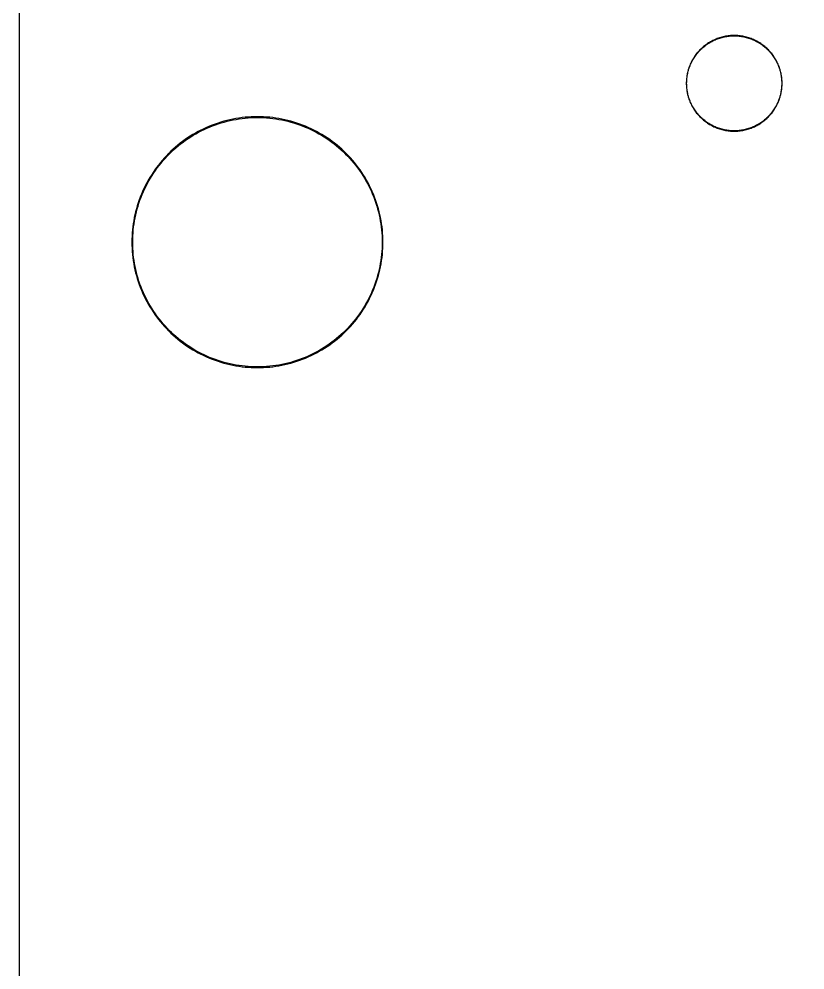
# Model space of a CAD drawing. Extents: x 6 to 66, y 0 to 129.
# Drawn here: x 5.58 to 30.71, y 65.51 to 95.92 of the extents above; entities that cross this region are included whole.
import ezdxf

# ---------------------------------------------------------------- set-up
doc = ezdxf.new("R2010")
doc.units = 0

msp = doc.modelspace()

# ---------------------------------------------------------------- linework, layer by layer
at = {"color": 5, "true_color": 0x0000ff}
msp.add_polyline3d([(66.20408, 0.3175, 0), (66.20408, 128.81762, 0), (5.58393, 128.81762, 0), (5.58393, 0.3175, 0), (66.20408, 0.3175, 0)], close=True, dxfattribs=at)
at = {"color": 34, "true_color": 0x008000}
for points in [[(5.58394, 0.3175, 0), (66.20408, 0.3175, 0), (66.20408, 128.81762, 0), (5.58394, 128.81762, 0), (5.58394, 0.3175, 0)], [(29.54014, 92.8003, 0), (29.56706, 92.82875, 0), (29.59348, 92.85771, 0), (29.61888, 92.88768, 0), (29.64377, 92.91816, 0), (29.66765, 92.94915, 0), (29.69076, 92.9809, 0), (29.71311, 93.01315, 0), (29.7347, 93.04617, 0), (29.75528, 93.07945, 0), (29.77509, 93.11348, 0), (29.79414, 93.14777, 0), (29.81217, 93.18283, 0), (29.81288, 93.18421, 0), (29.82977, 93.21927, 0), (29.82989, 93.21951, 0), (29.84615, 93.25533, 0), (29.86139, 93.29139, 0), (29.87561, 93.32797, 0), (29.88908, 93.3648, 0), (29.90152, 93.40214, 0), (29.91295, 93.43973, 0), (29.92337, 93.47758, 0), (29.93276, 93.51568, 0), (29.9414, 93.55403, 0), (29.94902, 93.59264, 0), (29.95537, 93.63125, 0), (29.95561, 93.63278, 0), (29.9612, 93.67164, 0), (29.96577, 93.71076, 0), (29.96933, 93.74987, 0), (29.97187, 93.78899, 0), (29.97339, 93.8281, 0), (29.9739, 93.86747, 0), (29.97339, 93.90684, 0), (29.97187, 93.94596, 0), (29.96933, 93.98508, 0), (29.96577, 94.02419, 0), (29.9612, 94.06331, 0), (29.95561, 94.10217, 0), (29.95537, 94.1037, 0), (29.94902, 94.14231, 0), (29.9414, 94.18092, 0), (29.93276, 94.21927, 0), (29.92337, 94.25737, 0), (29.91295, 94.29522, 0), (29.90152, 94.33281, 0), (29.88908, 94.37015, 0), (29.87561, 94.40698, 0), (29.86139, 94.44355, 0), (29.84615, 94.47962, 0), (29.82989, 94.51543, 0), (29.81288, 94.55074, 0), (29.81217, 94.55212, 0), (29.79414, 94.58717, 0), (29.77509, 94.62146, 0), (29.75528, 94.6555, 0), (29.7347, 94.68877, 0), (29.71311, 94.72179, 0), (29.69076, 94.75405, 0), (29.66765, 94.7858, 0), (29.64377, 94.81679, 0), (29.61888, 94.84727, 0), (29.59348, 94.87724, 0), (29.56706, 94.9062, 0), (29.54014, 94.93464, 0), (29.5111, 94.96368, 0), (29.48265, 94.9906, 0), (29.4537, 95.01702, 0), (29.42373, 95.04242, 0), (29.39325, 95.06731, 0), (29.36226, 95.09119, 0), (29.33051, 95.1143, 0), (29.29825, 95.13665, 0), (29.26523, 95.15824, 0), (29.23196, 95.17882, 0), (29.19792, 95.19863, 0), (29.16363, 95.21768, 0), (29.12858, 95.23571, 0), (29.1272, 95.23642, 0), (29.09189, 95.25344, 0), (29.05608, 95.26969, 0), (29.02001, 95.28493, 0), (28.98343, 95.29916, 0), (28.9466, 95.31262, 0), (28.90927, 95.32506, 0), (28.87167, 95.33649, 0), (28.83383, 95.34691, 0), (28.79573, 95.35631, 0), (28.75737, 95.36494, 0), (28.71877, 95.37256, 0), (28.68016, 95.37891, 0), (28.67863, 95.37915, 0), (28.63977, 95.38474, 0), (28.60065, 95.38931, 0), (28.56153, 95.39287, 0), (28.52242, 95.39541, 0), (28.4833, 95.39693, 0), (28.44393, 95.39744, 0), (28.40456, 95.39693, 0), (28.36544, 95.39541, 0), (28.32633, 95.39287, 0), (28.28721, 95.38931, 0), (28.2481, 95.38474, 0), (28.20923, 95.37915, 0), (28.2077, 95.37891, 0), (28.1691, 95.37256, 0), (28.13049, 95.36494, 0), (28.09213, 95.35631, 0), (28.05403, 95.34691, 0), (28.01619, 95.33649, 0), (27.9786, 95.32506, 0), (27.94126, 95.31262, 0), (27.90443, 95.29916, 0), (27.86785, 95.28493, 0), (27.83178, 95.26969, 0), (27.79597, 95.25344, 0), (27.76066, 95.23642, 0), (27.75928, 95.23571, 0), (27.72423, 95.21768, 0), (27.68994, 95.19863, 0), (27.65591, 95.17882, 0), (27.62263, 95.15824, 0), (27.58961, 95.13665, 0), (27.55735, 95.1143, 0), (27.5256, 95.09119, 0), (27.49462, 95.06731, 0), (27.46414, 95.04242, 0), (27.43416, 95.01702, 0), (27.40521, 94.9906, 0), (27.37676, 94.96368, 0), (27.34772, 94.93464, 0), (27.3208, 94.9062, 0), (27.29438, 94.87724, 0), (27.26898, 94.84727, 0), (27.24409, 94.81679, 0), (27.22022, 94.7858, 0), (27.1971, 94.75405, 0), (27.17475, 94.72179, 0), (27.15316, 94.68877, 0), (27.13259, 94.6555, 0), (27.11277, 94.62146, 0), (27.09372, 94.58717, 0), (27.07569, 94.55212, 0), (27.07499, 94.55074, 0), (27.05797, 94.51543, 0), (27.04171, 94.47962, 0), (27.02647, 94.44355, 0), (27.01225, 94.40698, 0), (26.99879, 94.37015, 0), (26.98634, 94.33281, 0), (26.97491, 94.29522, 0), (26.9645, 94.25737, 0), (26.9551, 94.21927, 0), (26.94646, 94.18092, 0), (26.93884, 94.14231, 0), (26.93249, 94.1037, 0), (26.93225, 94.10217, 0), (26.92666, 94.06331, 0), (26.92209, 94.02419, 0), (26.91853, 93.98508, 0), (26.91599, 93.94596, 0), (26.91447, 93.90684, 0), (26.91396, 93.86747, 0), (26.91447, 93.8281, 0), (26.91599, 93.78899, 0), (26.91853, 93.74987, 0), (26.92209, 93.71076, 0), (26.92666, 93.67164, 0), (26.93225, 93.63278, 0), (26.93249, 93.63125, 0), (26.93884, 93.59264, 0), (26.94646, 93.55403, 0), (26.9551, 93.51568, 0), (26.9645, 93.47758, 0), (26.97491, 93.43973, 0), (26.98634, 93.40214, 0), (26.99879, 93.3648, 0), (27.01225, 93.32797, 0), (27.02647, 93.29139, 0), (27.04171, 93.25533, 0), (27.05797, 93.21951, 0), (27.05809, 93.21927, 0), (27.07499, 93.18421, 0), (27.07569, 93.18283, 0), (27.09372, 93.14777, 0), (27.11277, 93.11348, 0), (27.13259, 93.07945, 0), (27.15316, 93.04617, 0), (27.17475, 93.01315, 0), (27.1971, 92.9809, 0), (27.22022, 92.94915, 0), (27.24409, 92.91816, 0), (27.26898, 92.88768, 0), (27.29438, 92.85771, 0), (27.3208, 92.82875, 0), (27.34772, 92.8003, 0), (27.37566, 92.77236, 0), (27.37676, 92.77127, 0), (27.40521, 92.74434, 0), (27.43416, 92.71793, 0), (27.46414, 92.69253, 0), (27.49462, 92.66763, 0), (27.5256, 92.64376, 0), (27.55735, 92.62064, 0), (27.58961, 92.59829, 0), (27.62263, 92.5767, 0), (27.65591, 92.55613, 0), (27.68994, 92.53632, 0), (27.72423, 92.51727, 0), (27.72561, 92.51656, 0), (27.75928, 92.49923, 0), (27.76066, 92.49853, 0), (27.79597, 92.48151, 0), (27.83178, 92.46525, 0), (27.86785, 92.45001, 0), (27.90443, 92.43579, 0), (27.94126, 92.42233, 0), (27.9786, 92.40988, 0), (28.01619, 92.39845, 0), (28.05403, 92.38804, 0), (28.09213, 92.37864, 0), (28.13049, 92.37, 0), (28.1691, 92.36238, 0), (28.2077, 92.35603, 0), (28.20923, 92.35579, 0), (28.2481, 92.3502, 0), (28.28721, 92.34563, 0), (28.32633, 92.34208, 0), (28.36544, 92.33954, 0), (28.40456, 92.33801, 0), (28.44393, 92.3375, 0), (28.4833, 92.33801, 0), (28.52242, 92.33954, 0), (28.56153, 92.34208, 0), (28.60065, 92.34563, 0), (28.63977, 92.3502, 0), (28.67863, 92.35579, 0), (28.68016, 92.35603, 0), (28.71877, 92.36238, 0), (28.75737, 92.37, 0), (28.79573, 92.37864, 0), (28.83383, 92.38804, 0), (28.87167, 92.39845, 0), (28.90927, 92.40988, 0), (28.9466, 92.42233, 0), (28.98343, 92.43579, 0), (29.02001, 92.45001, 0), (29.05608, 92.46525, 0), (29.09189, 92.48151, 0), (29.1272, 92.49853, 0), (29.12858, 92.49923, 0), (29.16225, 92.51656, 0), (29.16363, 92.51727, 0), (29.19792, 92.53632, 0), (29.23196, 92.55613, 0), (29.26523, 92.5767, 0), (29.29825, 92.59829, 0), (29.33051, 92.62064, 0), (29.36226, 92.64376, 0), (29.39325, 92.66763, 0), (29.42373, 92.69253, 0), (29.4537, 92.71793, 0), (29.48265, 92.74434, 0), (29.5111, 92.77127, 0), (29.5122, 92.77236, 0), (29.54014, 92.8003, 0)], [(28.52242, 92.34944, 0), (28.4833, 92.34792, 0), (28.44393, 92.34741, 0), (28.40456, 92.34792, 0), (28.36544, 92.34944, 0), (28.32633, 92.35198, 0), (28.28721, 92.35554, 0), (28.2481, 92.36011, 0), (28.20987, 92.36561, 0), (28.17216, 92.37181, 0), (28.13355, 92.37943, 0), (28.0952, 92.38806, 0), (28.0571, 92.39746, 0), (28.01925, 92.40787, 0), (27.98166, 92.4193, 0), (27.94432, 92.43175, 0), (27.90749, 92.44521, 0), (27.87091, 92.45944, 0), (27.83485, 92.47468, 0), (27.79903, 92.49093, 0), (27.76403, 92.5078, 0), (27.73005, 92.52528, 0), (27.69576, 92.54433, 0), (27.66173, 92.56414, 0), (27.62845, 92.58472, 0), (27.59543, 92.60631, 0), (27.56318, 92.62866, 0), (27.53143, 92.65177, 0), (27.50044, 92.67565, 0), (27.46996, 92.70054, 0), (27.43999, 92.72594, 0), (27.41103, 92.75236, 0), (27.38258, 92.77928, 0), (27.35574, 92.80612, 0), (27.32881, 92.83457, 0), (27.3024, 92.86353, 0), (27.277, 92.8935, 0), (27.25211, 92.92398, 0), (27.22823, 92.95497, 0), (27.20512, 92.98672, 0), (27.18276, 93.01898, 0), (27.16117, 93.052, 0), (27.1406, 93.08527, 0), (27.12079, 93.11931, 0), (27.10174, 93.1536, 0), (27.08441, 93.18727, 0), (27.06739, 93.22257, 0), (27.05113, 93.25839, 0), (27.03589, 93.29446, 0), (27.02167, 93.33103, 0), (27.00821, 93.36786, 0), (26.99576, 93.4052, 0), (26.98433, 93.44279, 0), (26.97392, 93.48064, 0), (26.96452, 93.51874, 0), (26.95588, 93.55709, 0), (26.94826, 93.5957, 0), (26.94216, 93.63278, 0), (26.93657, 93.67164, 0), (26.932, 93.71076, 0), (26.92844, 93.74987, 0), (26.9259, 93.78899, 0), (26.92438, 93.8281, 0), (26.92387, 93.86747, 0), (26.92438, 93.90684, 0), (26.9259, 93.94596, 0), (26.92844, 93.98508, 0), (26.932, 94.02419, 0), (26.93657, 94.06331, 0), (26.94215, 94.10209, 0), (26.94826, 94.13925, 0), (26.95588, 94.17785, 0), (26.96452, 94.21621, 0), (26.97392, 94.25431, 0), (26.98433, 94.29215, 0), (26.99576, 94.32975, 0), (27.00821, 94.36708, 0), (27.02167, 94.40391, 0), (27.03589, 94.44049, 0), (27.05113, 94.47656, 0), (27.06739, 94.51237, 0), (27.08441, 94.54767, 0), (27.10174, 94.58135, 0), (27.12079, 94.61564, 0), (27.1406, 94.64968, 0), (27.16117, 94.68295, 0), (27.18276, 94.71597, 0), (27.20512, 94.74823, 0), (27.22823, 94.77998, 0), (27.25211, 94.81097, 0), (27.277, 94.84145, 0), (27.3024, 94.87142, 0), (27.32881, 94.90037, 0), (27.35574, 94.92882, 0), (27.38277, 94.95585, 0), (27.41103, 94.98259, 0), (27.43999, 95.00901, 0), (27.46996, 95.03441, 0), (27.50044, 95.0593, 0), (27.53143, 95.08317, 0), (27.56318, 95.10629, 0), (27.59543, 95.12864, 0), (27.62845, 95.15023, 0), (27.66173, 95.1708, 0), (27.69576, 95.19062, 0), (27.73005, 95.20967, 0), (27.76403, 95.22714, 0), (27.79903, 95.24401, 0), (27.83485, 95.26027, 0), (27.87091, 95.27551, 0), (27.90749, 95.28973, 0), (27.94432, 95.3032, 0), (27.98166, 95.31564, 0), (28.01925, 95.32707, 0), (28.0571, 95.33749, 0), (28.0952, 95.34688, 0), (28.13355, 95.35552, 0), (28.17216, 95.36314, 0), (28.20987, 95.36934, 0), (28.2481, 95.37484, 0), (28.28721, 95.37941, 0), (28.32633, 95.38296, 0), (28.36544, 95.3855, 0), (28.40456, 95.38703, 0), (28.44393, 95.38754, 0), (28.4833, 95.38703, 0), (28.52242, 95.3855, 0), (28.56153, 95.38296, 0), (28.60065, 95.37941, 0), (28.63977, 95.37484, 0), (28.67806, 95.36933, 0), (28.7157, 95.36314, 0), (28.75431, 95.35552, 0), (28.79267, 95.34688, 0), (28.83077, 95.33749, 0), (28.86861, 95.32707, 0), (28.9062, 95.31564, 0), (28.94354, 95.3032, 0), (28.98037, 95.28973, 0), (29.01695, 95.27551, 0), (29.05302, 95.26027, 0), (29.08883, 95.24401, 0), (29.12384, 95.22715, 0), (29.15781, 95.20967, 0), (29.1921, 95.19062, 0), (29.22613, 95.1708, 0), (29.25941, 95.15023, 0), (29.29243, 95.12864, 0), (29.32469, 95.10629, 0), (29.35644, 95.08317, 0), (29.38742, 95.0593, 0), (29.4179, 95.03441, 0), (29.44788, 95.00901, 0), (29.47683, 94.98259, 0), (29.50528, 94.95567, 0), (29.53211, 94.92884, 0), (29.53212, 94.92882, 0), (29.55905, 94.90037, 0), (29.58546, 94.87142, 0), (29.61086, 94.84145, 0), (29.63576, 94.81097, 0), (29.65963, 94.77998, 0), (29.68275, 94.74823, 0), (29.7051, 94.71597, 0), (29.72669, 94.68295, 0), (29.74726, 94.64968, 0), (29.76707, 94.61564, 0), (29.78612, 94.58135, 0), (29.80345, 94.54767, 0), (29.82047, 94.51237, 0), (29.83673, 94.47656, 0), (29.85197, 94.44049, 0), (29.86619, 94.40391, 0), (29.87965, 94.36708, 0), (29.8921, 94.32975, 0), (29.90353, 94.29215, 0), (29.91394, 94.25431, 0), (29.92334, 94.21621, 0), (29.93198, 94.17785, 0), (29.9396, 94.13925, 0), (29.94579, 94.10161, 0), (29.95129, 94.06331, 0), (29.95587, 94.02419, 0), (29.95942, 93.98508, 0), (29.96196, 93.94596, 0), (29.96349, 93.90684, 0), (29.96399, 93.86747, 0), (29.96349, 93.8281, 0), (29.96196, 93.78899, 0), (29.95942, 93.74987, 0), (29.95587, 93.71076, 0), (29.95129, 93.67164, 0), (29.94579, 93.63334, 0), (29.9396, 93.5957, 0), (29.93198, 93.55709, 0), (29.92334, 93.51874, 0), (29.91394, 93.48064, 0), (29.90353, 93.44279, 0), (29.8921, 93.4052, 0), (29.87965, 93.36786, 0), (29.86619, 93.33103, 0), (29.85197, 93.29446, 0), (29.83673, 93.25839, 0), (29.82047, 93.22257, 0), (29.80345, 93.18727, 0), (29.78612, 93.1536, 0), (29.76707, 93.11931, 0), (29.74726, 93.08527, 0), (29.72669, 93.052, 0), (29.7051, 93.01898, 0), (29.68275, 92.98672, 0), (29.65963, 92.95497, 0), (29.63576, 92.92398, 0), (29.61086, 92.8935, 0), (29.58546, 92.86353, 0), (29.55905, 92.83457, 0), (29.53212, 92.80612, 0), (29.50528, 92.77928, 0), (29.47683, 92.75236, 0), (29.44788, 92.72594, 0), (29.4179, 92.70054, 0), (29.38742, 92.67565, 0), (29.35644, 92.65177, 0), (29.32469, 92.62866, 0), (29.29243, 92.60631, 0), (29.25941, 92.58472, 0), (29.22613, 92.56414, 0), (29.1921, 92.54433, 0), (29.15781, 92.52528, 0), (29.12383, 92.5078, 0), (29.08883, 92.49093, 0), (29.05302, 92.47468, 0), (29.01695, 92.45944, 0), (28.98037, 92.44521, 0), (28.94354, 92.43175, 0), (28.9062, 92.4193, 0), (28.86861, 92.40787, 0), (28.83077, 92.39746, 0), (28.79267, 92.38806, 0), (28.75431, 92.37943, 0), (28.7157, 92.37181, 0), (28.67806, 92.36562, 0), (28.63977, 92.36011, 0), (28.60065, 92.35554, 0), (28.56153, 92.35198, 0), (28.52242, 92.34944, 0)], [(13.10589, 92.79889, 0), (13.00759, 92.79534, 0), (12.9098, 92.78924, 0), (12.81175, 92.78086, 0), (12.71422, 92.77019, 0), (12.61694, 92.75698, 0), (12.61301, 92.75636, 0), (12.51624, 92.74062, 0), (12.41972, 92.72258, 0), (12.32371, 92.70226, 0), (12.2282, 92.67966, 0), (12.13321, 92.65476, 0), (12.03897, 92.62733, 0), (11.94525, 92.59761, 0), (11.85254, 92.56561, 0), (11.76033, 92.53157, 0), (11.6694, 92.495, 0), (11.57898, 92.45639, 0), (11.48982, 92.4155, 0), (11.40169, 92.37232, 0), (11.39815, 92.37051, 0), (11.31077, 92.3253, 0), (11.22492, 92.27806, 0), (11.14008, 92.22878, 0), (11.05652, 92.17722, 0), (10.97422, 92.12362, 0), (10.89319, 92.068, 0), (10.81369, 92.01059, 0), (10.73546, 91.95116, 0), (10.65901, 91.88969, 0), (10.58382, 91.8267, 0), (10.51016, 91.76142, 0), (10.43828, 91.69462, 0), (10.36792, 91.62629, 0), (10.36511, 91.62348, 0), (10.29679, 91.55312, 0), (10.22997, 91.48124, 0), (10.16471, 91.40758, 0), (10.10171, 91.3324, 0), (10.04025, 91.25594, 0), (9.98081, 91.17771, 0), (9.92341, 91.09821, 0), (9.86778, 91.01718, 0), (9.81419, 90.93489, 0), (9.76262, 90.85132, 0), (9.71335, 90.76649, 0), (9.6661, 90.68063, 0), (9.62088, 90.59326, 0), (9.61909, 90.58972, 0), (9.57591, 90.50158, 0), (9.53501, 90.41243, 0), (9.4964, 90.322, 0), (9.45983, 90.23107, 0), (9.42578, 90.13887, 0), (9.39378, 90.04616, 0), (9.36407, 89.95243, 0), (9.33663, 89.8582, 0), (9.31175, 89.7632, 0), (9.28914, 89.6677, 0), (9.26882, 89.57169, 0), (9.25079, 89.47517, 0), (9.23504, 89.37839, 0), (9.23442, 89.37447, 0), (9.2212, 89.27718, 0), (9.21054, 89.17965, 0), (9.20215, 89.08161, 0), (9.19605, 88.98382, 0), (9.19251, 88.88552, 0), (9.19124, 88.78747, 0), (9.19251, 88.68943, 0), (9.19605, 88.59113, 0), (9.20215, 88.49334, 0), (9.21054, 88.3953, 0), (9.2212, 88.29776, 0), (9.23442, 88.20048, 0), (9.23504, 88.19655, 0), (9.25079, 88.09978, 0), (9.26882, 88.00326, 0), (9.28914, 87.90725, 0), (9.31175, 87.81174, 0), (9.33663, 87.71675, 0), (9.36407, 87.62251, 0), (9.39378, 87.52879, 0), (9.42578, 87.43608, 0), (9.45983, 87.34388, 0), (9.4964, 87.25294, 0), (9.53501, 87.16252, 0), (9.57591, 87.07337, 0), (9.61909, 86.98523, 0), (9.62088, 86.98169, 0), (9.6661, 86.89431, 0), (9.71335, 86.80846, 0), (9.76262, 86.72362, 0), (9.81419, 86.64006, 0), (9.86778, 86.55776, 0), (9.92341, 86.47674, 0), (9.98081, 86.39723, 0), (10.04025, 86.319, 0), (10.10171, 86.24255, 0), (10.16471, 86.16736, 0), (10.22997, 86.0937, 0), (10.29679, 86.02182, 0), (10.36511, 85.95146, 0), (10.36792, 85.94865, 0), (10.43828, 85.88033, 0), (10.51016, 85.81353, 0), (10.58382, 85.74825, 0), (10.65901, 85.68526, 0), (10.73546, 85.62379, 0), (10.81369, 85.56435, 0), (10.89319, 85.50695, 0), (10.97422, 85.45132, 0), (11.05652, 85.39773, 0), (11.14008, 85.34617, 0), (11.22492, 85.29689, 0), (11.31077, 85.24965, 0), (11.39815, 85.20443, 0), (11.40169, 85.20263, 0), (11.48982, 85.15945, 0), (11.57898, 85.11856, 0), (11.6694, 85.07995, 0), (11.76033, 85.04337, 0), (11.85254, 85.00934, 0), (11.94525, 84.97733, 0), (12.03897, 84.94761, 0), (12.13321, 84.92018, 0), (12.2282, 84.89529, 0), (12.32371, 84.87268, 0), (12.41972, 84.85236, 0), (12.51624, 84.83433, 0), (12.61301, 84.81858, 0), (12.61694, 84.81796, 0), (12.71422, 84.80475, 0), (12.81175, 84.79409, 0), (12.9098, 84.7857, 0), (13.00759, 84.77961, 0), (13.10589, 84.77605, 0), (13.20393, 84.77478, 0), (13.30198, 84.77605, 0), (13.40027, 84.77961, 0), (13.49806, 84.7857, 0), (13.59611, 84.79409, 0), (13.69364, 84.80475, 0), (13.79093, 84.81796, 0), (13.79485, 84.81858, 0), (13.89162, 84.83433, 0), (13.98814, 84.85236, 0), (14.08416, 84.87268, 0), (14.17966, 84.89529, 0), (14.27466, 84.92018, 0), (14.36889, 84.94761, 0), (14.46262, 84.97733, 0), (14.55533, 85.00934, 0), (14.64753, 85.04337, 0), (14.73846, 85.07995, 0), (14.82888, 85.11856, 0), (14.91804, 85.15945, 0), (15.00618, 85.20263, 0), (15.00972, 85.20443, 0), (15.09709, 85.24965, 0), (15.18294, 85.29689, 0), (15.26778, 85.34617, 0), (15.35135, 85.39773, 0), (15.43364, 85.45132, 0), (15.51467, 85.50695, 0), (15.59417, 85.56435, 0), (15.6724, 85.62379, 0), (15.74886, 85.68526, 0), (15.82404, 85.74825, 0), (15.8977, 85.81353, 0), (15.96958, 85.88033, 0), (16.03994, 85.94865, 0), (16.04275, 85.95146, 0), (16.11108, 86.02182, 0), (16.17787, 86.0937, 0), (16.24316, 86.16736, 0), (16.30614, 86.24255, 0), (16.36761, 86.319, 0), (16.42705, 86.39723, 0), (16.48445, 86.47674, 0), (16.54008, 86.55776, 0), (16.59368, 86.64006, 0), (16.64524, 86.72362, 0), (16.69451, 86.80846, 0), (16.74176, 86.89431, 0), (16.78697, 86.98169, 0), (16.78877, 86.98523, 0), (16.83195, 87.07337, 0), (16.87285, 87.16252, 0), (16.91146, 87.25294, 0), (16.94803, 87.34388, 0), (16.98207, 87.43608, 0), (17.01407, 87.52879, 0), (17.04379, 87.62251, 0), (17.07122, 87.71675, 0), (17.09611, 87.81174, 0), (17.11872, 87.90725, 0), (17.13904, 88.00326, 0), (17.15707, 88.09978, 0), (17.17282, 88.19655, 0), (17.17344, 88.20048, 0), (17.18665, 88.29776, 0), (17.19732, 88.3953, 0), (17.2057, 88.49334, 0), (17.2118, 88.59113, 0), (17.21535, 88.68943, 0), (17.21662, 88.78747, 0), (17.21535, 88.88552, 0), (17.2118, 88.98382, 0), (17.2057, 89.08161, 0), (17.19732, 89.17965, 0), (17.18665, 89.27718, 0), (17.17344, 89.37447, 0), (17.17282, 89.37839, 0), (17.15707, 89.47517, 0), (17.13904, 89.57169, 0), (17.11872, 89.6677, 0), (17.09611, 89.7632, 0), (17.07122, 89.8582, 0), (17.04379, 89.95243, 0), (17.01407, 90.04616, 0), (16.98207, 90.13887, 0), (16.94803, 90.23107, 0), (16.91146, 90.322, 0), (16.87285, 90.41243, 0), (16.83195, 90.50158, 0), (16.78877, 90.58972, 0), (16.78697, 90.59326, 0), (16.74176, 90.68063, 0), (16.69451, 90.76649, 0), (16.64524, 90.85132, 0), (16.59368, 90.93489, 0), (16.54008, 91.01718, 0), (16.48445, 91.09821, 0), (16.42705, 91.17771, 0), (16.36761, 91.25594, 0), (16.30614, 91.3324, 0), (16.24316, 91.40758, 0), (16.17787, 91.48124, 0), (16.11108, 91.55312, 0), (16.04275, 91.62348, 0), (16.03994, 91.62629, 0), (15.96958, 91.69462, 0), (15.8977, 91.76142, 0), (15.82404, 91.8267, 0), (15.74886, 91.88969, 0), (15.6724, 91.95116, 0), (15.59417, 92.01059, 0), (15.51467, 92.068, 0), (15.43364, 92.12362, 0), (15.35135, 92.17722, 0), (15.26778, 92.22878, 0), (15.18294, 92.27806, 0), (15.09709, 92.3253, 0), (15.00972, 92.37051, 0), (15.00618, 92.37232, 0), (14.91804, 92.4155, 0), (14.82888, 92.45639, 0), (14.73846, 92.495, 0), (14.64753, 92.53157, 0), (14.55533, 92.56561, 0), (14.46262, 92.59761, 0), (14.36889, 92.62733, 0), (14.27466, 92.65476, 0), (14.17966, 92.67966, 0), (14.08416, 92.70226, 0), (13.98814, 92.72258, 0), (13.89162, 92.74062, 0), (13.79485, 92.75636, 0), (13.79093, 92.75698, 0), (13.69364, 92.77019, 0), (13.59611, 92.78086, 0), (13.49806, 92.78924, 0), (13.40027, 92.79534, 0), (13.30198, 92.79889, 0), (13.20393, 92.80017, 0), (13.10589, 92.79889, 0)], [(13.40027, 84.80501, 0), (13.30198, 84.80145, 0), (13.20393, 84.80018, 0), (13.10589, 84.80145, 0), (13.00759, 84.80501, 0), (12.9098, 84.8111, 0), (12.81175, 84.81948, 0), (12.71422, 84.83015, 0), (12.61761, 84.84327, 0), (12.52409, 84.85849, 0), (12.42757, 84.87652, 0), (12.33156, 84.89684, 0), (12.23605, 84.91945, 0), (12.14106, 84.94434, 0), (12.04682, 84.97177, 0), (11.9531, 85.00149, 0), (11.86039, 85.03349, 0), (11.76818, 85.06753, 0), (11.67725, 85.10411, 0), (11.58683, 85.14271, 0), (11.49767, 85.18361, 0), (11.41034, 85.2264, 0), (11.3257, 85.2702, 0), (11.23985, 85.31744, 0), (11.15501, 85.36672, 0), (11.07145, 85.41828, 0), (10.98915, 85.47187, 0), (10.90812, 85.5275, 0), (10.82862, 85.5849, 0), (10.75039, 85.64434, 0), (10.67394, 85.70581, 0), (10.59875, 85.7688, 0), (10.52509, 85.83408, 0), (10.45321, 85.90088, 0), (10.38428, 85.96782, 0), (10.31734, 86.03675, 0), (10.25053, 86.10863, 0), (10.18526, 86.18229, 0), (10.12226, 86.25748, 0), (10.0608, 86.33393, 0), (10.00136, 86.41216, 0), (9.94396, 86.49167, 0), (9.88833, 86.57269, 0), (9.83474, 86.65499, 0), (9.78317, 86.73855, 0), (9.7339, 86.82339, 0), (9.68665, 86.90924, 0), (9.64304, 86.99351, 0), (9.60007, 87.08122, 0), (9.55917, 87.17037, 0), (9.52056, 87.26079, 0), (9.48399, 87.35173, 0), (9.44994, 87.44393, 0), (9.41794, 87.53664, 0), (9.38823, 87.63036, 0), (9.36079, 87.7246, 0), (9.33591, 87.81959, 0), (9.3133, 87.9151, 0), (9.29298, 88.01111, 0), (9.27495, 88.10763, 0), (9.25973, 88.20115, 0), (9.24661, 88.29776, 0), (9.23593, 88.3953, 0), (9.22756, 88.49334, 0), (9.22147, 88.59113, 0), (9.21791, 88.68943, 0), (9.21664, 88.78747, 0), (9.21791, 88.88552, 0), (9.22147, 88.98382, 0), (9.22756, 89.08161, 0), (9.23593, 89.17965, 0), (9.24661, 89.27718, 0), (9.25972, 89.37374, 0), (9.27495, 89.46732, 0), (9.29298, 89.56384, 0), (9.3133, 89.65985, 0), (9.33591, 89.75535, 0), (9.36079, 89.85035, 0), (9.38823, 89.94458, 0), (9.41794, 90.03831, 0), (9.44994, 90.13102, 0), (9.48399, 90.22322, 0), (9.52056, 90.31415, 0), (9.55917, 90.40458, 0), (9.60007, 90.49373, 0), (9.64303, 90.58143, 0), (9.68665, 90.6657, 0), (9.7339, 90.75156, 0), (9.78317, 90.83639, 0), (9.83474, 90.91996, 0), (9.88833, 91.00225, 0), (9.94396, 91.08328, 0), (10.00136, 91.16278, 0), (10.0608, 91.24101, 0), (10.12226, 91.31747, 0), (10.18526, 91.39265, 0), (10.25053, 91.46631, 0), (10.31734, 91.53819, 0), (10.38428, 91.60713, 0), (10.45321, 91.67407, 0), (10.52509, 91.74087, 0), (10.59875, 91.80615, 0), (10.67394, 91.86914, 0), (10.75039, 91.93061, 0), (10.82862, 91.99004, 0), (10.90812, 92.04745, 0), (10.98915, 92.10307, 0), (11.07145, 92.15667, 0), (11.15501, 92.20823, 0), (11.23985, 92.25751, 0), (11.3257, 92.30475, 0), (11.41069, 92.34872, 0), (11.49767, 92.39134, 0), (11.58683, 92.43223, 0), (11.67725, 92.47084, 0), (11.76818, 92.50742, 0), (11.86039, 92.54145, 0), (11.9531, 92.57346, 0), (12.04682, 92.60317, 0), (12.14106, 92.63061, 0), (12.23605, 92.6555, 0), (12.33156, 92.6781, 0), (12.42757, 92.69842, 0), (12.52409, 92.71646, 0), (12.61761, 92.73168, 0), (12.71422, 92.74479, 0), (12.81175, 92.75546, 0), (12.9098, 92.76384, 0), (13.00759, 92.76994, 0), (13.10589, 92.7735, 0), (13.20393, 92.77477, 0), (13.30198, 92.7735, 0), (13.40027, 92.76994, 0), (13.49806, 92.76384, 0), (13.59611, 92.75546, 0), (13.69364, 92.74479, 0), (13.7902, 92.73169, 0), (13.88377, 92.71646, 0), (13.98029, 92.69842, 0), (14.07631, 92.6781, 0), (14.17181, 92.6555, 0), (14.26681, 92.63061, 0), (14.36104, 92.60317, 0), (14.45477, 92.57346, 0), (14.54748, 92.54145, 0), (14.63968, 92.50742, 0), (14.73061, 92.47084, 0), (14.82103, 92.43223, 0), (14.91019, 92.39134, 0), (14.99718, 92.34873, 0), (15.08216, 92.30475, 0), (15.16801, 92.25751, 0), (15.25285, 92.20823, 0), (15.33642, 92.15667, 0), (15.41871, 92.10307, 0), (15.49974, 92.04745, 0), (15.57924, 91.99004, 0), (15.65747, 91.93061, 0), (15.73393, 91.86914, 0), (15.80911, 91.80615, 0), (15.88277, 91.74087, 0), (15.95465, 91.67407, 0), (16.02358, 91.60712, 0), (16.09053, 91.53819, 0), (16.15733, 91.46631, 0), (16.22261, 91.39265, 0), (16.28559, 91.31747, 0), (16.34706, 91.24101, 0), (16.4065, 91.16278, 0), (16.4639, 91.08328, 0), (16.51953, 91.00225, 0), (16.57313, 90.91996, 0), (16.62469, 90.83639, 0), (16.67396, 90.75156, 0), (16.72121, 90.6657, 0), (16.76519, 90.58072, 0), (16.8078, 90.49373, 0), (16.84869, 90.40458, 0), (16.8873, 90.31415, 0), (16.92387, 90.22322, 0), (16.9579, 90.13102, 0), (16.9899, 90.03831, 0), (17.01963, 89.94458, 0), (17.04705, 89.85035, 0), (17.07196, 89.75535, 0), (17.09456, 89.65985, 0), (17.11488, 89.56384, 0), (17.13291, 89.46732, 0), (17.14814, 89.37374, 0), (17.16125, 89.27718, 0), (17.17192, 89.17965, 0), (17.1803, 89.08161, 0), (17.1864, 88.98382, 0), (17.18995, 88.88552, 0), (17.19122, 88.78747, 0), (17.18995, 88.68943, 0), (17.1864, 88.59113, 0), (17.1803, 88.49334, 0), (17.17192, 88.3953, 0), (17.16125, 88.29776, 0), (17.14813, 88.20115, 0), (17.13291, 88.10763, 0), (17.11488, 88.01111, 0), (17.09456, 87.9151, 0), (17.07196, 87.81959, 0), (17.04705, 87.7246, 0), (17.01963, 87.63036, 0), (16.9899, 87.53664, 0), (16.9579, 87.44393, 0), (16.92387, 87.35173, 0), (16.8873, 87.26079, 0), (16.84869, 87.17037, 0), (16.8078, 87.08122, 0), (16.76518, 86.99423, 0), (16.72121, 86.90924, 0), (16.67396, 86.82339, 0), (16.62469, 86.73855, 0), (16.57313, 86.65499, 0), (16.51953, 86.57269, 0), (16.4639, 86.49167, 0), (16.4065, 86.41216, 0), (16.34706, 86.33393, 0), (16.28559, 86.25748, 0), (16.22261, 86.18229, 0), (16.15733, 86.10863, 0), (16.09053, 86.03675, 0), (16.02359, 85.96782, 0), (15.95465, 85.90088, 0), (15.88277, 85.83408, 0), (15.80911, 85.7688, 0), (15.73393, 85.70581, 0), (15.65747, 85.64434, 0), (15.57924, 85.5849, 0), (15.49974, 85.5275, 0), (15.41871, 85.47187, 0), (15.33642, 85.41828, 0), (15.25285, 85.36672, 0), (15.16801, 85.31744, 0), (15.08216, 85.2702, 0), (14.99753, 85.2264, 0), (14.91019, 85.18361, 0), (14.82103, 85.14271, 0), (14.73061, 85.10411, 0), (14.63968, 85.06753, 0), (14.54748, 85.03349, 0), (14.45477, 85.00149, 0), (14.36104, 84.97177, 0), (14.26681, 84.94434, 0), (14.17181, 84.91945, 0), (14.07631, 84.89684, 0), (13.98029, 84.87652, 0), (13.88377, 84.85849, 0), (13.7902, 84.84326, 0), (13.69364, 84.83015, 0), (13.59611, 84.81948, 0), (13.49806, 84.8111, 0), (13.40027, 84.80501, 0)]]:
    msp.add_polyline3d(points, close=True, dxfattribs=at)

doc.saveas('drawing.dxf')
